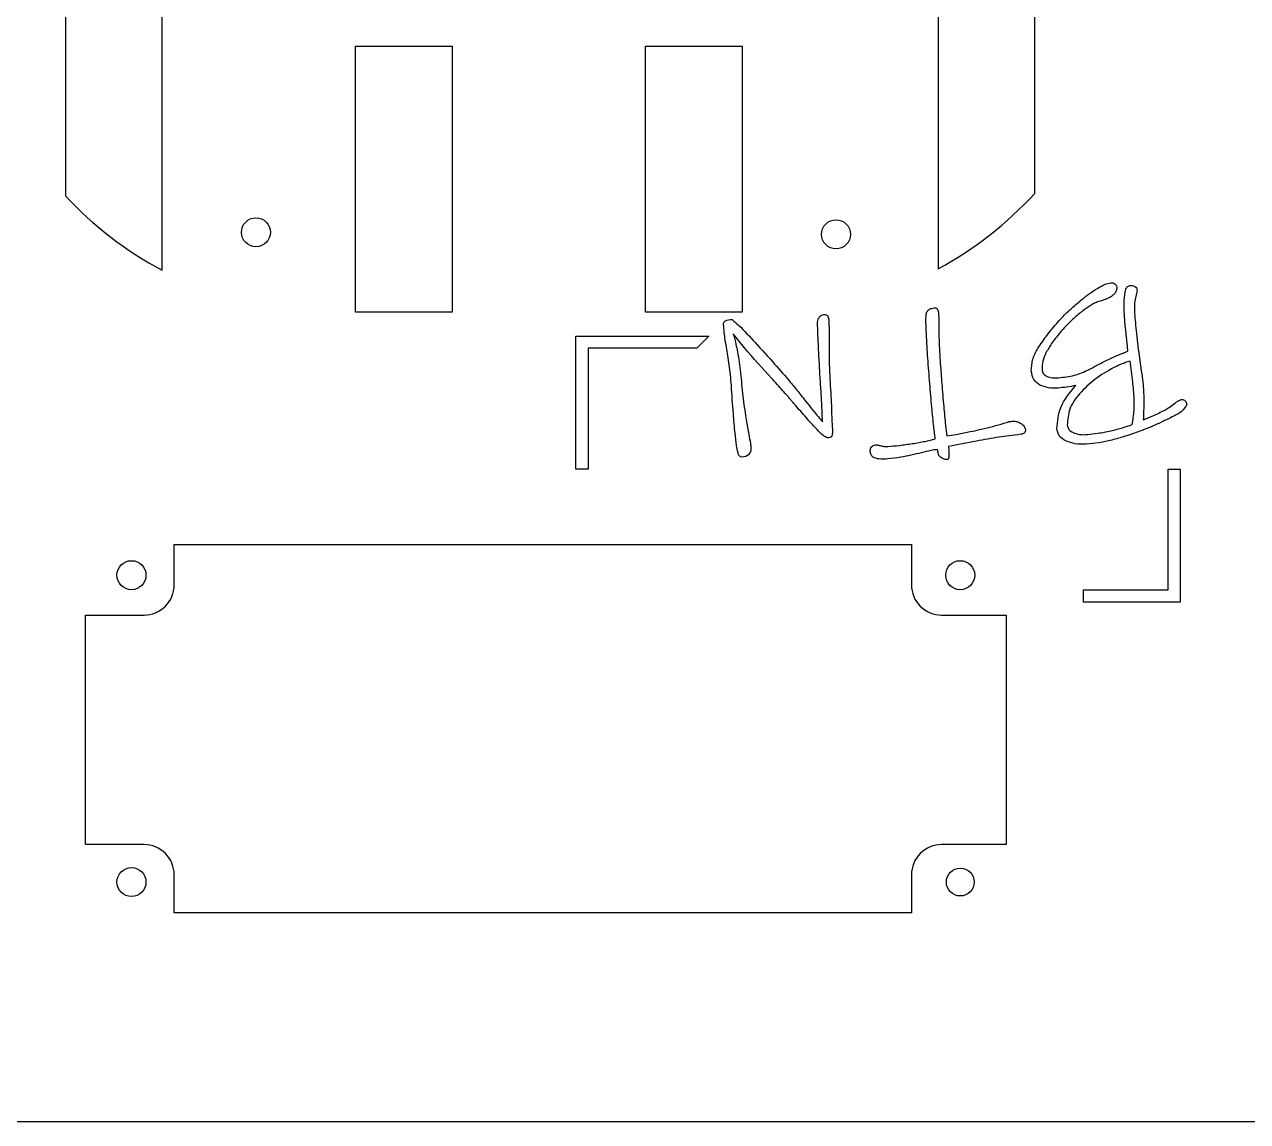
# Model space of a CAD drawing. Header units: millimetres. Extents: x 0 to 320, y 0 to 180.
# Drawn here: x 113.4 to 214.6, y 0 to 90.8 of the extents above; entities that cross this region are included whole.
import ezdxf

# ---------------------------------------------------------------- set-up
doc = ezdxf.new("R2010")
doc.units = ezdxf.units.MM
doc.layers.get('0').update_dxf_attribs({"linetype": 'CONTINUOUS'})

msp = doc.modelspace()

# ---------------------------------------------------------------- linework, layer by layer
for p, q in [((188.99, 67), (189.02, 66.34)), ((171.26, 65.42), (171.2, 66.09)), ((204.68, 63.77), (204.6, 64.48)), ((205.6, 63.4), (205.71, 62.54)), ((179.34, 59.36), (179.26, 60.77)), ((179.41, 57.9), (179.34, 59.36)), ((180.2, 57.68), (180.22, 57.13)), ((180.22, 57.13), (180.22, 57.07)), ((179.91, 56.6), (179.82, 56.59))]:
    msp.add_line(p, q)
for points in [[(320, 160, 0.414214), (300, 180), (20, 180, 0.414214), (0, 160), (0, 20, 0.414214), (20, 0), (300, 0, 0.414214), (320, 20)], [(116.76, 76.61, 0.084625), (124.76, 70.47), (124.76, 98.61), (116.76, 98.61)], [(188.96, 70.58, 0.085171), (196.96, 76.82), (196.96, 98.82), (188.96, 98.82)], [(186.76, 44.42, 0.414214), (189.26, 41.92), (194.61, 41.92), (194.61, 22.92), (189.26, 22.92, 0.414214), (186.76, 20.42), (186.76, 17.28), (125.76, 17.28), (125.76, 20.42, 0.414214), (123.26, 22.92), (118.41, 22.92), (118.41, 41.92), (123.26, 41.92, 0.414214), (125.76, 44.42), (125.76, 47.76), (186.76, 47.76)]]:
    msp.add_lwpolyline(points, format="xyb", close=True)
for points in [[(148.76, 67), (140.76, 67), (140.76, 89), (148.76, 89)], [(172.76, 67), (164.76, 67), (164.76, 89), (172.76, 89)], [(159, 65), (170, 65), (169, 64), (160, 64), (160, 54), (159, 54)], [(201, 44), (208, 44), (208, 54), (209, 54), (209, 43), (201, 43)]]:
    msp.add_lwpolyline(points, close=True)
for centre, radius in [((132.52, 73.6), 1.2), ((180.52, 73.43), 1.2), ((122.22, 45.22), 1.2), ((190.8, 45.22), 1.2), ((122.22, 19.82), 1.2), ((190.8, 19.82), 1.15)]:
    msp.add_circle(centre, radius)
for points, knots in [([(200.76, 67.96), (201, 68.15), (201.45, 68.51), (201.94, 68.82), (202.18, 68.97)], [0, 0, 0, 0, 0.0894217, 0.1737017, 0.1737017, 0.1737017, 0.1737017]), ([(202.18, 68.97), (202.38, 69.09), (202.72, 69.3), (203.1, 69.39), (203.25, 69.42)], [0, 0, 0, 0, 0.0699009, 0.1173113, 0.1173113, 0.1173113, 0.1173113]), ([(203.25, 69.42), (203.31, 69.42), (203.43, 69.42), (203.54, 69.37), (203.59, 69.34)], [0, 0, 0, 0, 0.0178779, 0.03507063, 0.03507063, 0.03507063, 0.03507063]), ([(203.75, 69.04), (203.75, 68.94), (203.74, 68.74), (203.62, 68.59), (203.56, 68.51)], [0, 0, 0, 0, 0.02863115, 0.05788497, 0.05788497, 0.05788497, 0.05788497]), ([(203.59, 69.34), (203.63, 69.3), (203.73, 69.22), (203.74, 69.1), (203.75, 69.04)], [0, 0, 0, 0, 0.01676027, 0.03526198, 0.03526198, 0.03526198, 0.03526198]), ([(204.44, 68.67), (204.46, 68.75), (204.49, 68.89), (204.56, 69.01), (204.58, 69.06)], [0, 0, 0, 0, 0.02401949, 0.04157407, 0.04157407, 0.04157407, 0.04157407]), ([(204.58, 69.06), (204.63, 69.1), (204.73, 69.18), (204.86, 69.19), (204.93, 69.2)], [0, 0, 0, 0, 0.01610006, 0.03844977, 0.03844977, 0.03844977, 0.03844977]), ([(204.93, 69.2), (204.99, 69.2), (205.11, 69.19), (205.21, 69.14), (205.26, 69.11)], [0, 0, 0, 0, 0.01675027, 0.03448136, 0.03448136, 0.03448136, 0.03448136]), ([(205.26, 69.11), (205.31, 69.07), (205.4, 69), (205.42, 68.89), (205.43, 68.83)], [0, 0, 0, 0, 0.01704007, 0.03305694, 0.03305694, 0.03305694, 0.03305694]), ([(205.43, 68.83), (205.42, 68.77), (205.39, 68.55), (205.34, 68.34), (205.31, 68.18)], [0, 0, 0, 0, 0.01933955, 0.06637953, 0.06637953, 0.06637953, 0.06637953]), ([(198.88, 66.17), (199.16, 66.48), (199.75, 67.12), (200.42, 67.67), (200.76, 67.96)], [0, 0, 0, 0, 0.1248887, 0.2601765, 0.2601765, 0.2601765, 0.2601765]), ([(202.47, 67.93), (202.33, 67.89), (202.07, 67.82), (201.83, 67.69), (201.71, 67.63)], [0, 0, 0, 0, 0.04221631, 0.08137015, 0.08137015, 0.08137015, 0.08137015]), ([(202.98, 68.12), (202.91, 68.09), (202.74, 68.01), (202.57, 67.96), (202.47, 67.93)], [0, 0, 0, 0, 0.02386625, 0.05498402, 0.05498402, 0.05498402, 0.05498402]), ([(203.56, 68.51), (203.48, 68.43), (203.31, 68.27), (203.1, 68.17), (202.98, 68.12)], [0, 0, 0, 0, 0.03287799, 0.07013989, 0.07013989, 0.07013989, 0.07013989]), ([(204.4, 66.55), (204.37, 66.94), (204.33, 67.65), (204.41, 68.36), (204.44, 68.67)], [0, 0, 0, 0, 0.1180189, 0.2124811, 0.2124811, 0.2124811, 0.2124811]), ([(205.31, 68.18), (205.27, 68), (205.2, 67.65), (205.21, 67.3), (205.21, 67.14)], [0, 0, 0, 0, 0.0566391, 0.1054092, 0.1054092, 0.1054092, 0.1054092]), ([(179.16, 66.59), (179.21, 66.65), (179.31, 66.75), (179.45, 66.79), (179.51, 66.8)], [0, 0, 0, 0, 0.02302278, 0.04224253, 0.04224253, 0.04224253, 0.04224253]), ([(179.51, 66.8), (179.57, 66.8), (179.69, 66.8), (179.77, 66.73), (179.81, 66.7)], [0, 0, 0, 0, 0.01795251, 0.03272275, 0.03272275, 0.03272275, 0.03272275]), ([(187.99, 65.46), (187.98, 65.76), (187.95, 66.22), (187.97, 66.68), (187.98, 66.84)], [0, 0, 0, 0, 0.0901638, 0.138062, 0.138062, 0.138062, 0.138062]), ([(187.98, 66.84), (188, 66.9), (188.03, 67.05), (188.15, 67.14), (188.21, 67.19)], [0, 0, 0, 0, 0.02059449, 0.04349146, 0.04349146, 0.04349146, 0.04349146]), ([(188.21, 67.19), (188.28, 67.24), (188.41, 67.32), (188.57, 67.34), (188.64, 67.35)], [0, 0, 0, 0, 0.02406687, 0.0467146, 0.0467146, 0.0467146, 0.0467146]), ([(188.64, 67.35), (188.69, 67.35), (188.78, 67.35), (188.84, 67.29), (188.88, 67.26)], [0, 0, 0, 0, 0.01258645, 0.02599474, 0.02599474, 0.02599474, 0.02599474]), ([(188.88, 67.26), (188.91, 67.22), (188.97, 67.14), (188.98, 67.05), (188.99, 67)], [0, 0, 0, 0, 0.01415883, 0.02850487, 0.02850487, 0.02850487, 0.02850487]), ([(201.71, 67.63), (201.49, 67.49), (200.98, 67.16), (200.53, 66.76), (200.28, 66.54)], [0, 0, 0, 0, 0.0806569, 0.1799631, 0.1799631, 0.1799631, 0.1799631]), ([(205.21, 67.14), (205.25, 66.58), (205.36, 65.33), (205.51, 64.09), (205.6, 63.4)], [0, 0, 0, 0, 0.1674854, 0.37574, 0.37574, 0.37574, 0.37574]), ([(171.2, 66.09), (171.25, 66.16), (171.42, 66.38), (171.72, 66.38), (171.92, 66.37)], [0, 0, 0, 0, 0.02503568, 0.08051362, 0.08051362, 0.08051362, 0.08051362]), ([(171.92, 66.37), (172.1, 66.22), (172.78, 65.64), (173.38, 64.96), (173.82, 64.47)], [0, 0, 0, 0, 0.0717113, 0.2690529, 0.2690529, 0.2690529, 0.2690529]), ([(178.99, 66.16), (179, 66.23), (179.01, 66.39), (179.11, 66.52), (179.16, 66.59)], [0, 0, 0, 0, 0.02248499, 0.04669482, 0.04669482, 0.04669482, 0.04669482]), ([(179.09, 63.67), (179.07, 64.14), (179.03, 64.97), (179, 65.8), (178.99, 66.16)], [0, 0, 0, 0, 0.1405995, 0.2491478, 0.2491478, 0.2491478, 0.2491478]), ([(179.81, 66.7), (179.84, 66.64), (179.91, 66.49), (179.92, 66.33), (179.93, 66.22)], [0, 0, 0, 0, 0.01924444, 0.04927244, 0.04927244, 0.04927244, 0.04927244]), ([(179.93, 66.22), (179.93, 66.07), (179.95, 65.6), (179.95, 65.14), (179.95, 64.83)], [0, 0, 0, 0, 0.046265, 0.1398325, 0.1398325, 0.1398325, 0.1398325]), ([(189.02, 66.34), (189.02, 65.79), (189.03, 64.58), (189.11, 63.38), (189.15, 62.72)], [0, 0, 0, 0, 0.1643704, 0.3625038, 0.3625038, 0.3625038, 0.3625038]), ([(197.22, 63.98), (197.45, 64.33), (197.96, 65.09), (198.56, 65.79), (198.88, 66.17)], [0, 0, 0, 0, 0.1249761, 0.2749704, 0.2749704, 0.2749704, 0.2749704]), ([(200.28, 66.54), (200.04, 66.32), (199.59, 65.91), (199.2, 65.46), (199.02, 65.25)], [0, 0, 0, 0, 0.099501, 0.1805623, 0.1805623, 0.1805623, 0.1805623]), ([(204.51, 65.39), (204.48, 65.59), (204.44, 65.97), (204.41, 66.36), (204.4, 66.55)], [0, 0, 0, 0, 0.0604147, 0.1170228, 0.1170228, 0.1170228, 0.1170228]), ([(171.45, 64.09), (171.41, 64.35), (171.33, 64.79), (171.28, 65.23), (171.26, 65.42)], [0, 0, 0, 0, 0.0781511, 0.1343327, 0.1343327, 0.1343327, 0.1343327]), ([(175.2, 61.51), (174.44, 62.34), (173.34, 63.54), (172.33, 64.8), (172.02, 65.19)], [0, 0, 0, 0, 0.3386205, 0.4865089, 0.4865089, 0.4865089, 0.4865089]), ([(172.02, 65.19), (172.04, 65.1), (172.11, 64.88), (172.16, 64.65), (172.2, 64.5)], [0, 0, 0, 0, 0.02553275, 0.07105596, 0.07105596, 0.07105596, 0.07105596]), ([(179.95, 64.83), (179.95, 64.16), (179.94, 62.94), (180, 61.73), (180.03, 61.18)], [0, 0, 0, 0, 0.1999344, 0.3646117, 0.3646117, 0.3646117, 0.3646117]), ([(188.1, 63.44), (188.08, 63.76), (188.04, 64.43), (188.01, 65.1), (187.99, 65.46)], [0, 0, 0, 0, 0.0957575, 0.2019107, 0.2019107, 0.2019107, 0.2019107]), ([(199.02, 65.25), (198.8, 64.97), (198.38, 64.45), (198.05, 63.89), (197.89, 63.63)], [0, 0, 0, 0, 0.1086488, 0.1974817, 0.1974817, 0.1974817, 0.1974817]), ([(204.6, 64.48), (204.59, 64.61), (204.56, 64.91), (204.53, 65.21), (204.51, 65.39)], [0, 0, 0, 0, 0.03679932, 0.09061484, 0.09061484, 0.09061484, 0.09061484]), ([(171.67, 62.63), (171.64, 62.89), (171.56, 63.37), (171.49, 63.86), (171.45, 64.09)], [0, 0, 0, 0, 0.0785604, 0.1476803, 0.1476803, 0.1476803, 0.1476803]), ([(172.2, 64.5), (172.25, 64.29), (172.35, 63.82), (172.43, 63.35), (172.48, 63.08)], [0, 0, 0, 0, 0.0638733, 0.1445353, 0.1445353, 0.1445353, 0.1445353]), ([(173.82, 64.47), (174.36, 63.88), (175.35, 62.81), (176.3, 61.7), (176.74, 61.2)], [0, 0, 0, 0, 0.2397519, 0.438387, 0.438387, 0.438387, 0.438387]), ([(196.68, 62.12), (196.7, 62.43), (196.72, 63.1), (197.05, 63.68), (197.22, 63.98)], [0, 0, 0, 0, 0.0922906, 0.1961363, 0.1961363, 0.1961363, 0.1961363]), ([(204.1, 63.53), (204.22, 63.58), (204.42, 63.66), (204.61, 63.74), (204.68, 63.77)], [0, 0, 0, 0, 0.03960644, 0.06354835, 0.06354835, 0.06354835, 0.06354835]), ([(172.48, 63.08), (172.52, 62.78), (172.61, 62.18), (172.66, 61.57), (172.69, 61.26)], [0, 0, 0, 0, 0.0903191, 0.1832679, 0.1832679, 0.1832679, 0.1832679]), ([(179.26, 60.77), (179.23, 61.23), (179.17, 62.2), (179.12, 63.17), (179.09, 63.67)], [0, 0, 0, 0, 0.1396245, 0.2905827, 0.2905827, 0.2905827, 0.2905827]), ([(188.43, 59.35), (188.37, 60.01), (188.25, 61.38), (188.15, 62.74), (188.1, 63.44)], [0, 0, 0, 0, 0.2002672, 0.4104119, 0.4104119, 0.4104119, 0.4104119]), ([(197.89, 63.63), (197.79, 63.4), (197.58, 62.96), (197.57, 62.46), (197.57, 62.22)], [0, 0, 0, 0, 0.0752304, 0.1465433, 0.1465433, 0.1465433, 0.1465433]), ([(202.1, 62.59), (202.3, 62.7), (202.65, 62.88), (203.02, 63.06), (203.18, 63.14)], [0, 0, 0, 0, 0.0673885, 0.1209091, 0.1209091, 0.1209091, 0.1209091]), ([(203.18, 63.14), (203.33, 63.21), (203.64, 63.35), (203.94, 63.47), (204.1, 63.53)], [0, 0, 0, 0, 0.05126178, 0.09996393, 0.09996393, 0.09996393, 0.09996393]), ([(204.87, 62.93), (204.79, 62.91), (204.59, 62.86), (204.39, 62.79), (204.27, 62.74)], [0, 0, 0, 0, 0.02520942, 0.06321041, 0.06321041, 0.06321041, 0.06321041]), ([(205.2, 59.85), (205.16, 60.31), (205.08, 61.34), (204.95, 62.37), (204.87, 62.93)], [0, 0, 0, 0, 0.1387081, 0.3096738, 0.3096738, 0.3096738, 0.3096738]), ([(171.86, 60.94), (171.84, 61.22), (171.79, 61.79), (171.71, 62.35), (171.67, 62.63)], [0, 0, 0, 0, 0.0858649, 0.1699732, 0.1699732, 0.1699732, 0.1699732]), ([(189.15, 62.72), (189.19, 62.17), (189.28, 60.99), (189.38, 59.82), (189.43, 59.19)], [0, 0, 0, 0, 0.1658047, 0.3537976, 0.3537976, 0.3537976, 0.3537976]), ([(197.39, 60.96), (197.2, 61.09), (196.79, 61.38), (196.72, 61.87), (196.68, 62.12)], [0, 0, 0, 0, 0.0670491, 0.1413397, 0.1413397, 0.1413397, 0.1413397]), ([(197.57, 62.22), (197.59, 62.1), (197.64, 61.85), (197.87, 61.73), (197.98, 61.67)], [0, 0, 0, 0, 0.03547555, 0.07216586, 0.07216586, 0.07216586, 0.07216586]), ([(198.92, 61.56), (199.36, 61.61), (200.23, 61.7), (201.04, 62.05), (201.42, 62.22)], [0, 0, 0, 0, 0.1340527, 0.2607395, 0.2607395, 0.2607395, 0.2607395]), ([(203.51, 62.4), (202.97, 62.1), (201.91, 61.52), (201.08, 60.66), (200.67, 60.24)], [0, 0, 0, 0, 0.1856838, 0.3586626, 0.3586626, 0.3586626, 0.3586626]), ([(201.42, 62.22), (201.56, 62.3), (201.79, 62.42), (202.01, 62.54), (202.1, 62.59)], [0, 0, 0, 0, 0.04708007, 0.07683075, 0.07683075, 0.07683075, 0.07683075]), ([(204.27, 62.74), (204.14, 62.69), (203.88, 62.58), (203.63, 62.46), (203.51, 62.4)], [0, 0, 0, 0, 0.04303386, 0.08328401, 0.08328401, 0.08328401, 0.08328401]), ([(205.71, 62.54), (205.77, 62.17), (205.88, 61.52), (205.94, 60.87), (205.96, 60.59)], [0, 0, 0, 0, 0.1116442, 0.196597, 0.196597, 0.196597, 0.196597]), ([(172.17, 56.97), (172.12, 57.51), (172, 58.83), (171.91, 60.15), (171.86, 60.94)], [0, 0, 0, 0, 0.1618172, 0.3981398, 0.3981398, 0.3981398, 0.3981398]), ([(172.69, 61.26), (172.75, 60.61), (172.9, 59.14), (173.16, 57.68), (173.31, 56.86)], [0, 0, 0, 0, 0.1949763, 0.4447225, 0.4447225, 0.4447225, 0.4447225]), ([(176.43, 60.14), (176.14, 60.47), (175.73, 60.93), (175.32, 61.38), (175.2, 61.51)], [0, 0, 0, 0, 0.1334204, 0.1841824, 0.1841824, 0.1841824, 0.1841824]), ([(176.74, 61.2), (176.85, 61.06), (177.21, 60.62), (177.56, 60.19), (177.79, 59.89)], [0, 0, 0, 0, 0.0548347, 0.1680207, 0.1680207, 0.1680207, 0.1680207]), ([(180.03, 61.18), (180.05, 60.8), (180.1, 60.06), (180.13, 59.33), (180.15, 58.97)], [0, 0, 0, 0, 0.113919, 0.2217392, 0.2217392, 0.2217392, 0.2217392]), ([(198.9, 60.71), (198.63, 60.7), (198.11, 60.68), (197.62, 60.87), (197.39, 60.96)], [0, 0, 0, 0, 0.0811567, 0.1546479, 0.1546479, 0.1546479, 0.1546479]), ([(197.98, 61.67), (198.12, 61.63), (198.43, 61.54), (198.75, 61.55), (198.92, 61.56)], [0, 0, 0, 0, 0.04408102, 0.09475123, 0.09475123, 0.09475123, 0.09475123]), ([(198.79, 57.37), (198.85, 57.96), (199, 59.3), (199.87, 60.34), (200.36, 60.92)], [0, 0, 0, 0, 0.1748341, 0.3960016, 0.3960016, 0.3960016, 0.3960016]), ([(200.36, 60.92), (200.11, 60.87), (199.62, 60.77), (199.13, 60.73), (198.9, 60.71)], [0, 0, 0, 0, 0.077823, 0.1476917, 0.1476917, 0.1476917, 0.1476917]), ([(176.82, 59.68), (176.76, 59.76), (176.63, 59.91), (176.5, 60.07), (176.43, 60.14)], [0, 0, 0, 0, 0.03084949, 0.0600004, 0.0600004, 0.0600004, 0.0600004]), ([(177.79, 59.89), (178.14, 59.45), (178.67, 58.78), (179.22, 58.13), (179.41, 57.9)], [0, 0, 0, 0, 0.1691819, 0.2559859, 0.2559859, 0.2559859, 0.2559859]), ([(200.67, 60.24), (200.35, 59.83), (199.76, 59.07), (199.69, 58.12), (199.66, 57.67)], [0, 0, 0, 0, 0.1516207, 0.2814818, 0.2814818, 0.2814818, 0.2814818]), ([(205.03, 57.69), (205.09, 58.08), (205.21, 58.8), (205.2, 59.53), (205.2, 59.85)], [0, 0, 0, 0, 0.1203533, 0.2178535, 0.2178535, 0.2178535, 0.2178535]), ([(205.96, 60.59), (205.97, 60.38), (205.99, 59.92), (205.99, 59.45), (205.98, 59.2)], [0, 0, 0, 0, 0.062057, 0.1389167, 0.1389167, 0.1389167, 0.1389167]), ([(208.52, 59.42), (208.64, 59.51), (208.83, 59.66), (209.06, 59.74), (209.14, 59.77)], [0, 0, 0, 0, 0.04563541, 0.07129858, 0.07129858, 0.07129858, 0.07129858]), ([(209.14, 59.77), (209.19, 59.76), (209.29, 59.76), (209.37, 59.69), (209.41, 59.65)], [0, 0, 0, 0, 0.01453105, 0.03029596, 0.03029596, 0.03029596, 0.03029596]), ([(177.25, 59.19), (177.18, 59.28), (177.04, 59.44), (176.89, 59.6), (176.82, 59.68)], [0, 0, 0, 0, 0.03311736, 0.06528721, 0.06528721, 0.06528721, 0.06528721]), ([(178.95, 57.28), (178.69, 57.55), (178.12, 58.18), (177.56, 58.83), (177.25, 59.19)], [0, 0, 0, 0, 0.1121594, 0.2556972, 0.2556972, 0.2556972, 0.2556972]), ([(180.15, 58.97), (180.15, 58.68), (180.17, 58.25), (180.19, 57.82), (180.2, 57.68)], [0, 0, 0, 0, 0.0847171, 0.1293025, 0.1293025, 0.1293025, 0.1293025]), ([(188.73, 56.51), (188.68, 56.89), (188.57, 57.84), (188.48, 58.79), (188.43, 59.35)], [0, 0, 0, 0, 0.1168712, 0.2860475, 0.2860475, 0.2860475, 0.2860475]), ([(189.43, 59.19), (189.48, 58.66), (189.55, 57.84), (189.65, 57.02), (189.68, 56.74)], [0, 0, 0, 0, 0.1611291, 0.2463541, 0.2463541, 0.2463541, 0.2463541]), ([(205.98, 59.2), (205.98, 58.97), (205.97, 58.6), (205.95, 58.23), (205.95, 58.09)], [0, 0, 0, 0, 0.0698882, 0.1109618, 0.1109618, 0.1109618, 0.1109618]), ([(205.95, 58.09), (206.21, 58.19), (206.82, 58.42), (207.4, 58.72), (207.72, 58.89)], [0, 0, 0, 0, 0.0857726, 0.1953539, 0.1953539, 0.1953539, 0.1953539]), ([(207.72, 58.89), (207.84, 58.96), (208.12, 59.12), (208.38, 59.31), (208.52, 59.42)], [0, 0, 0, 0, 0.04113523, 0.09558521, 0.09558521, 0.09558521, 0.09558521]), ([(209.55, 59.34), (209.46, 59.19), (209.19, 58.72), (208.69, 58.49), (208.35, 58.33)], [0, 0, 0, 0, 0.0517967, 0.1596517, 0.1596517, 0.1596517, 0.1596517]), ([(209.41, 59.65), (209.45, 59.61), (209.52, 59.52), (209.54, 59.4), (209.55, 59.34)], [0, 0, 0, 0, 0.0169089, 0.03458967, 0.03458967, 0.03458967, 0.03458967]), ([(189.68, 56.74), (190.72, 56.92), (192.4, 57.22), (194.03, 57.68), (194.65, 57.86)], [0, 0, 0, 0, 0.3171672, 0.5099538, 0.5099538, 0.5099538, 0.5099538]), ([(194.65, 57.86), (194.73, 57.89), (194.89, 57.94), (195.07, 57.96), (195.16, 57.97)], [0, 0, 0, 0, 0.02471352, 0.05166646, 0.05166646, 0.05166646, 0.05166646]), ([(195.16, 57.97), (195.27, 57.97), (195.51, 57.96), (195.72, 57.83), (195.83, 57.77)], [0, 0, 0, 0, 0.0340473, 0.07143359, 0.07143359, 0.07143359, 0.07143359]), ([(195.83, 57.77), (195.93, 57.7), (196.11, 57.57), (196.16, 57.36), (196.19, 57.27)], [0, 0, 0, 0, 0.03503613, 0.06354562, 0.06354562, 0.06354562, 0.06354562]), ([(208.35, 58.33), (207.93, 58.12), (207.05, 57.67), (206.14, 57.32), (205.67, 57.14)], [0, 0, 0, 0, 0.1424255, 0.293234, 0.293234, 0.293234, 0.293234]), ([(172.41, 55.35), (172.37, 55.55), (172.25, 56.08), (172.2, 56.63), (172.17, 56.97)], [0, 0, 0, 0, 0.0606738, 0.1638704, 0.1638704, 0.1638704, 0.1638704]), ([(173.31, 56.86), (173.35, 56.62), (173.42, 56.25), (173.47, 55.88), (173.48, 55.76)], [0, 0, 0, 0, 0.0734548, 0.111735, 0.111735, 0.111735, 0.111735]), ([(179.82, 56.59), (179.71, 56.64), (179.37, 56.8), (179.12, 57.08), (178.95, 57.28)], [0, 0, 0, 0, 0.0360795, 0.1118668, 0.1118668, 0.1118668, 0.1118668]), ([(180.18, 56.74), (180.15, 56.7), (180.08, 56.61), (179.97, 56.6), (179.91, 56.6)], [0, 0, 0, 0, 0.01369157, 0.03117936, 0.03117936, 0.03117936, 0.03117936]), ([(180.22, 57.07), (180.22, 57.01), (180.23, 56.89), (180.19, 56.79), (180.18, 56.74)], [0, 0, 0, 0, 0.01870504, 0.03392051, 0.03392051, 0.03392051, 0.03392051]), ([(195.82, 56.88), (195.49, 56.84), (194.89, 56.77), (194.29, 56.68), (194.02, 56.64)], [0, 0, 0, 0, 0.0992182, 0.1814886, 0.1814886, 0.1814886, 0.1814886]), ([(196.09, 56.98), (196.05, 56.96), (195.97, 56.9), (195.87, 56.89), (195.82, 56.88)], [0, 0, 0, 0, 0.01423911, 0.02994927, 0.02994927, 0.02994927, 0.02994927]), ([(196.19, 57.27), (196.19, 57.21), (196.19, 57.1), (196.12, 57.02), (196.09, 56.98)], [0, 0, 0, 0, 0.01651776, 0.03048075, 0.03048075, 0.03048075, 0.03048075]), ([(199.53, 56.33), (199.33, 56.46), (198.93, 56.7), (198.84, 57.15), (198.79, 57.37)], [0, 0, 0, 0, 0.0684279, 0.1326767, 0.1326767, 0.1326767, 0.1326767]), ([(199.66, 57.67), (199.69, 57.53), (199.75, 57.24), (200.01, 57.09), (200.14, 57.02)], [0, 0, 0, 0, 0.04130858, 0.08490752, 0.08490752, 0.08490752, 0.08490752]), ([(200.14, 57.02), (200.31, 56.96), (200.69, 56.83), (201.1, 56.85), (201.32, 56.86)], [0, 0, 0, 0, 0.0539269, 0.1202274, 0.1202274, 0.1202274, 0.1202274]), ([(201.32, 56.86), (201.61, 56.89), (202.26, 56.96), (202.9, 57.1), (203.25, 57.18)], [0, 0, 0, 0, 0.0873791, 0.1952952, 0.1952952, 0.1952952, 0.1952952]), ([(203.25, 57.18), (203.59, 57.25), (204.19, 57.39), (204.78, 57.6), (205.03, 57.69)], [0, 0, 0, 0, 0.105433, 0.1853469, 0.1853469, 0.1853469, 0.1853469]), ([(205.67, 57.14), (205.26, 56.99), (204.49, 56.72), (203.71, 56.5), (203.34, 56.4)], [0, 0, 0, 0, 0.1310209, 0.2449114, 0.2449114, 0.2449114, 0.2449114]), ([(173.48, 55.76), (173.46, 55.54), (173.4, 55.1), (172.96, 55.02), (172.72, 54.98)], [0, 0, 0, 0, 0.0574719, 0.1209059, 0.1209059, 0.1209059, 0.1209059]), ([(183.35, 55.51), (183.36, 55.56), (183.36, 55.68), (183.43, 55.78), (183.46, 55.83)], [0, 0, 0, 0, 0.01568169, 0.03433159, 0.03433159, 0.03433159, 0.03433159]), ([(183.46, 55.83), (183.51, 55.88), (183.59, 55.98), (183.73, 56), (183.79, 56.01)], [0, 0, 0, 0, 0.01930073, 0.03859001, 0.03859001, 0.03859001, 0.03859001]), ([(183.79, 56.01), (183.83, 56.01), (183.97, 55.99), (184.1, 55.96), (184.18, 55.94)], [0, 0, 0, 0, 0.01276643, 0.0400782, 0.0400782, 0.0400782, 0.0400782]), ([(184.18, 55.94), (184.29, 55.91), (184.5, 55.87), (184.7, 55.87), (184.8, 55.87)], [0, 0, 0, 0, 0.03277708, 0.06237218, 0.06237218, 0.06237218, 0.06237218]), ([(184.8, 55.87), (185.12, 55.9), (185.81, 55.96), (186.49, 56.06), (186.85, 56.11)], [0, 0, 0, 0, 0.0967268, 0.2059186, 0.2059186, 0.2059186, 0.2059186]), ([(186.85, 56.11), (187.2, 56.17), (187.83, 56.27), (188.45, 56.43), (188.73, 56.51)], [0, 0, 0, 0, 0.1057963, 0.1924975, 0.1924975, 0.1924975, 0.1924975]), ([(194.02, 56.64), (193.39, 56.54), (191.99, 56.3), (190.6, 56.03), (189.83, 55.88)], [0, 0, 0, 0, 0.1906063, 0.4252812, 0.4252812, 0.4252812, 0.4252812]), ([(189.83, 55.88), (189.84, 55.71), (189.86, 55.44), (189.86, 55.16), (189.86, 55.05)], [0, 0, 0, 0, 0.05000496, 0.08309194, 0.08309194, 0.08309194, 0.08309194]), ([(201.23, 56.06), (200.91, 56.05), (200.33, 56.03), (199.79, 56.24), (199.53, 56.33)], [0, 0, 0, 0, 0.0922535, 0.1728884, 0.1728884, 0.1728884, 0.1728884]), ([(203.34, 56.4), (202.99, 56.32), (202.3, 56.16), (201.58, 56.09), (201.23, 56.06)], [0, 0, 0, 0, 0.1061363, 0.2142581, 0.2142581, 0.2142581, 0.2142581]), ([(172.72, 54.98), (172.66, 55.01), (172.49, 55.07), (172.44, 55.24), (172.41, 55.35)], [0, 0, 0, 0, 0.01913273, 0.05044752, 0.05044752, 0.05044752, 0.05044752]), ([(183.6, 54.98), (183.53, 55.04), (183.38, 55.19), (183.36, 55.39), (183.35, 55.51)], [0, 0, 0, 0, 0.02632236, 0.06021252, 0.06021252, 0.06021252, 0.06021252]), ([(184.82, 54.84), (184.56, 54.82), (184.14, 54.78), (183.75, 54.92), (183.6, 54.98)], [0, 0, 0, 0, 0.0756838, 0.1240459, 0.1240459, 0.1240459, 0.1240459]), ([(187.58, 55.35), (187.02, 55.22), (186.1, 55), (185.17, 54.88), (184.82, 54.84)], [0, 0, 0, 0, 0.1733752, 0.2812208, 0.2812208, 0.2812208, 0.2812208]), ([(188.92, 55.63), (188.74, 55.6), (188.29, 55.53), (187.85, 55.41), (187.58, 55.35)], [0, 0, 0, 0, 0.0550091, 0.1372092, 0.1372092, 0.1372092, 0.1372092]), ([(188.98, 55.32), (188.97, 55.39), (188.94, 55.49), (188.93, 55.59), (188.92, 55.63)], [0, 0, 0, 0, 0.01977899, 0.03137406, 0.03137406, 0.03137406, 0.03137406]), ([(189.1, 55.04), (189.08, 55.07), (189.02, 55.15), (189, 55.26), (188.98, 55.32)], [0, 0, 0, 0, 0.01139175, 0.03096156, 0.03096156, 0.03096156, 0.03096156]), ([(189.76, 54.8), (189.64, 54.8), (189.39, 54.81), (189.2, 54.96), (189.1, 55.04)], [0, 0, 0, 0, 0.03469145, 0.07159574, 0.07159574, 0.07159574, 0.07159574]), ([(189.86, 55.05), (189.86, 54.98), (189.87, 54.88), (189.78, 54.82), (189.76, 54.8)], [0, 0, 0, 0, 0.01893419, 0.0288426, 0.0288426, 0.0288426, 0.0288426])]:
    msp.add_open_spline(points, degree=3, knots=knots)

doc.saveas('drawing.dxf')
